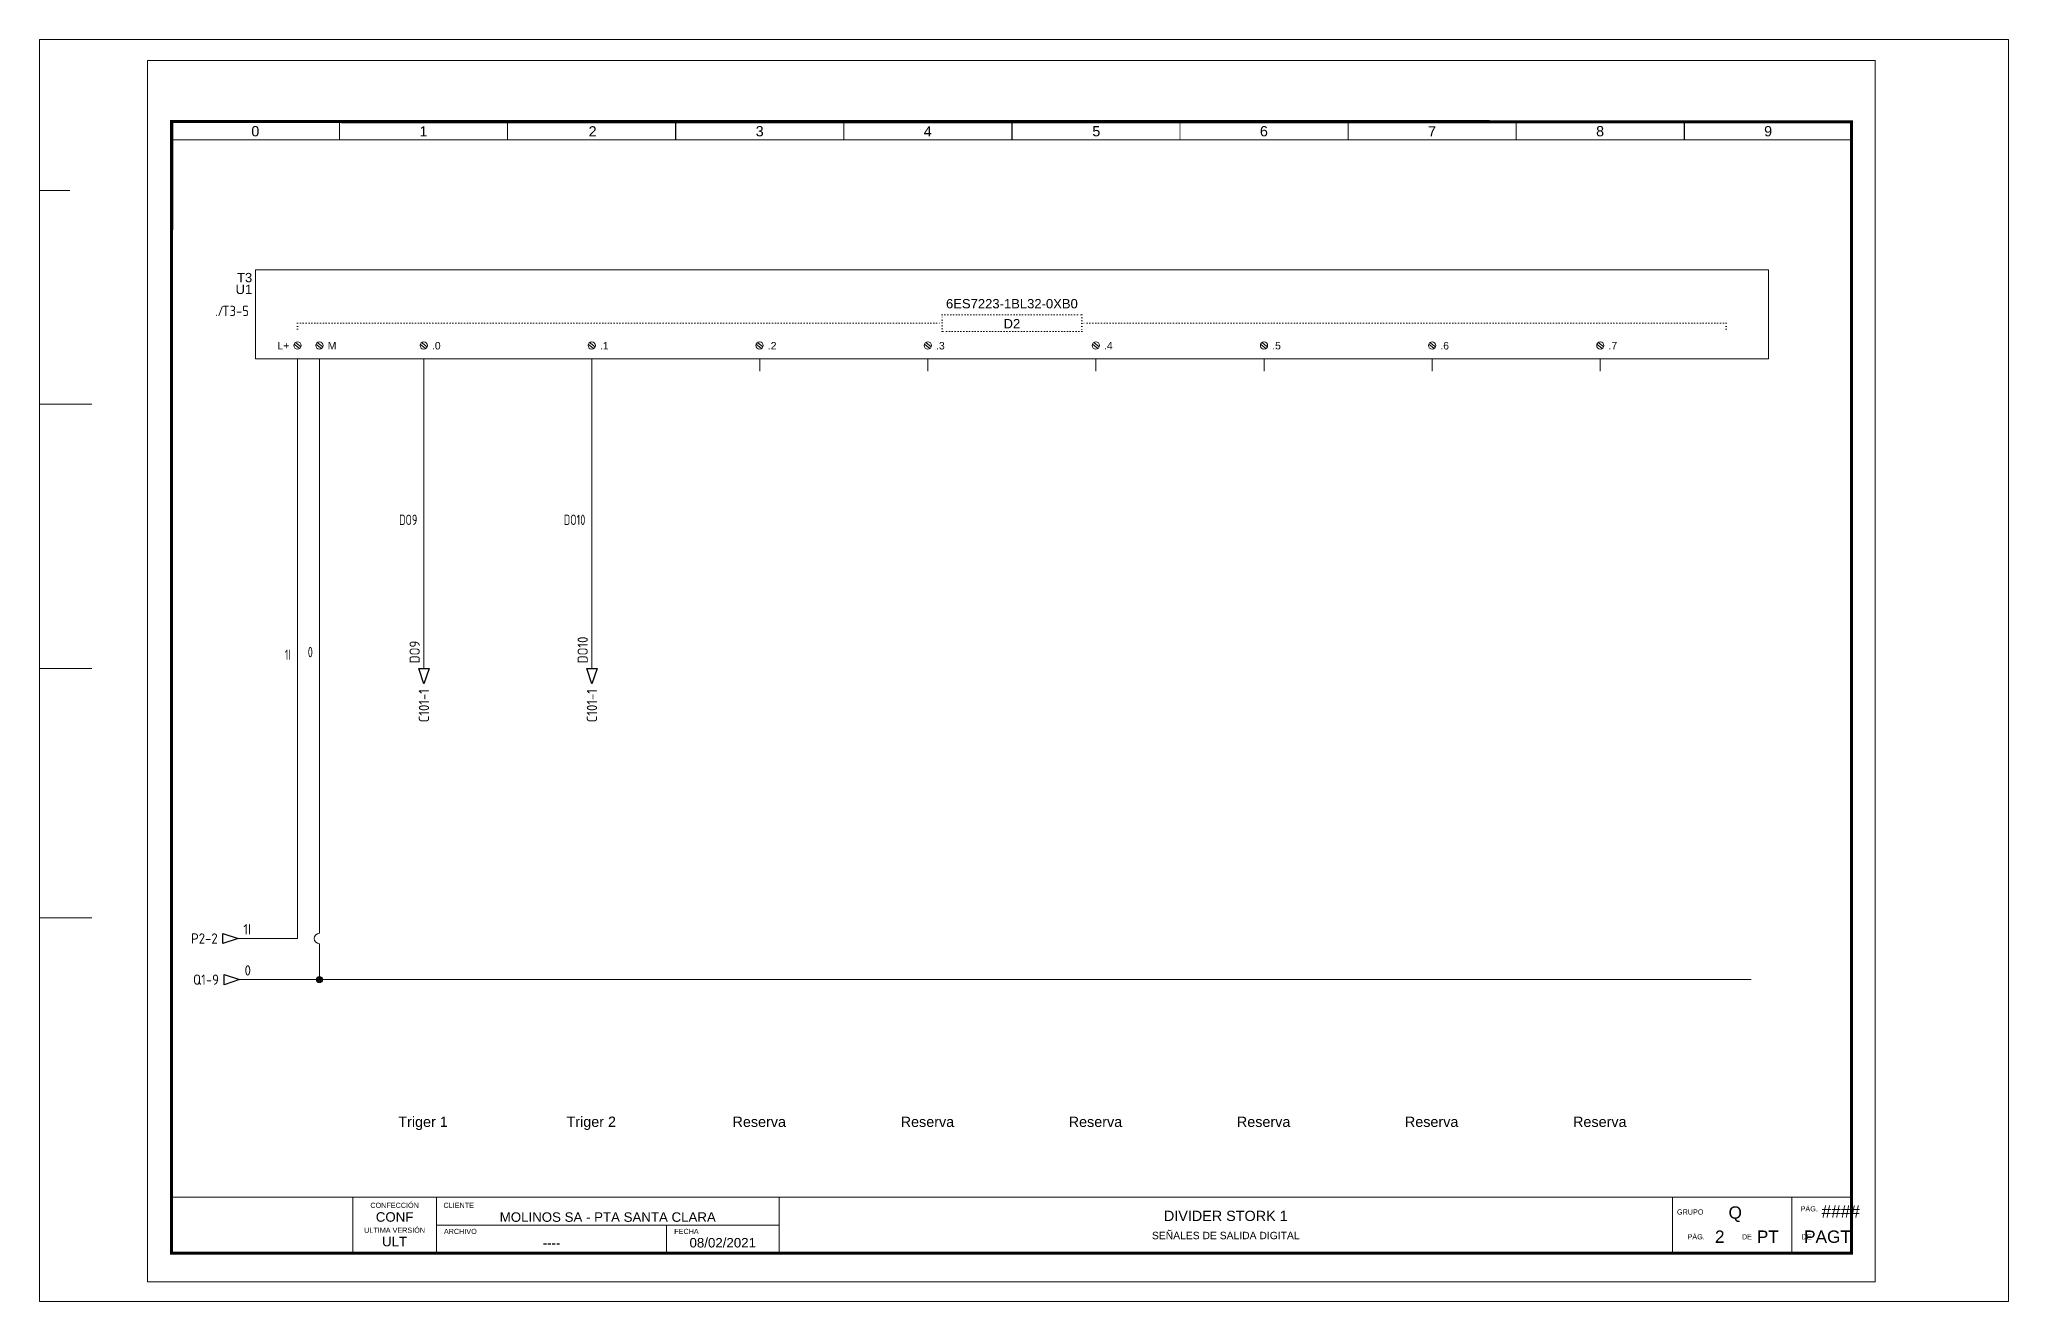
# Paper-space layout 'Layout1' of a CAD drawing. Header units: millimetres. Extents: x -26 to 453, y -5 to 302.
# The model-space entities are those that its viewports show. They can reach past a viewport. Long polylines and large blocks are cut down to what shows.
import ezdxf
from ezdxf.enums import TextEntityAlignment as Align

# ---------------------------------------------------------------- set-up
doc = ezdxf.new("R2010")
doc.units = ezdxf.units.MM
doc.linetypes.add('ACAD_ISO07W100', pattern=[3, 0, -3])
for name, color, linetype, lineweight in [('eProC - L2', 41, 'Continuous', 20), ('RED_05', 1, 'Continuous', 5), ('RED_15', 1, 'Continuous', 15), ('WHT_15', 7, 'Continuous', 15)]:
    doc.layers.add(name, color=color, linetype=linetype, lineweight=lineweight)
for name, color, linetype in [('SYMS', 7, 'Continuous'), ('TAGS', 150, 'Continuous'), ('WIREFIXED', 7, 'Continuous'), ('WIRENO', 72, 'Continuous'), ('WIREREF', 52, 'Continuous'), ('WIREREF_DEST', 52, 'Continuous'), ('XREF', 7, 'Continuous')]:
    doc.layers.add(name, color=color, linetype=linetype)
doc.styles.get("Standard").update_dxf_attribs({"font": 'arial.ttf'})
doc.styles.add('WD_IEC', font='ISOCP2.shx', dxfattribs={"width": 0.9, "height": 4})
picture_1 = doc.add_image_def('image1.jpg', size_in_pixel=(564, 174))

# ---------------------------------------------------------------- blocks, each defined once
blk = doc.blocks.new('eproc_rotulo_010')
at = {"layer": 'eProC - L2', "color": 0, "lineweight": 5, "const_width": 0.233}
for points in [[(0.12, 297.12), (420.12, 297.12), (420.12, 0.12), (0.12, 0.12), (0.12, 297.12)], [(5.9, 20.72), (414.37, 20.7)], [(49.98, 7.12), (49.98, 20.72)], [(70.35, 7.12), (70.35, 20.72)], [(153.64, 7.04), (153.64, 20.64)], [(70.35, 13.92), (153.64, 13.92)], [(126.3, 7.12), (126.3, 13.92)]]:
    blk.add_lwpolyline(points, dxfattribs=at)
at = {"layer": 'eProC - L2', "color": 0}
blk.add_lwpolyline([(420.12, 0.12), (420.12, 297.12), (0.12, 297.12), (0.12, 0.12), (420.12, 0.12)], dxfattribs=at)
at = {"layer": 'eProC - L2', "color": 0, "lineweight": 40, "const_width": 0.75}
blk.add_lwpolyline([(5.92, 7.13), (414.37, 7.11), (414.4, 282.24), (5.95, 282.27)], close=True, dxfattribs=at)
at = {"layer": 'eProC - L2', "color": 0, "lineweight": 5, "const_width": 0.233}
for points in [[(46.8, 277.83), (5.9, 277.83), (5.9, 282.27), (46.8, 282.27)], [(87.64, 277.83), (46.75, 277.83), (46.75, 282.27), (87.64, 282.27)], [(128.54, 277.83), (87.64, 277.83), (87.64, 282.26), (128.54, 282.26)], [(169.38, 277.83), (128.49, 277.83), (128.49, 282.26), (169.38, 282.26)], [(210.28, 277.82), (169.38, 277.82), (169.38, 282.26), (210.28, 282.26)], [(251.12, 277.82), (210.23, 277.82), (210.23, 282.26), (251.12, 282.26)], [(292.02, 277.82), (251.12, 277.82), (251.12, 282.25), (292.02, 282.25)], [(332.86, 277.82), (291.97, 277.82), (291.97, 282.25), (332.86, 282.25)], [(373.76, 277.83), (332.86, 277.83), (332.86, 282.27), (373.76, 282.27)], [(414.6, 277.83), (373.71, 277.83), (373.71, 282.27), (414.6, 282.27)]]:
    blk.add_lwpolyline(points, close=True, dxfattribs=at)
at = {"layer": 'eProC - L2', "color": 0, "lineweight": 0, "const_width": 0.233}
for points in [[(370.87, 7.1), (370.87, 20.7)], [(399.87, 7.1), (399.87, 20.7)]]:
    blk.add_lwpolyline(points, dxfattribs=at)
at = {"layer": 'eProC - L2', "color": 0, "lineweight": 20, "char_height": 2.5, "attachment_point": 8}
for s, insert in [('{\\fArial|b0|i0|c0|p18;0}', (26.3, 278.65)), ('{\\fArial|b0|i0|c0|p18;1}', (67.19, 278.65)), ('{\\fArial|b0|i0|c0|p18;2}', (108.3, 278.65)), ('{\\fArial|b0|i0|c0|p18;3}', (148.93, 278.65)), ('{\\fArial|b0|i0|c0|p18;4}', (189.78, 278.65)), ('{\\fArial|b0|i0|c0|p18;5}', (230.77, 278.65)), ('{\\fArial|b0|i0|c0|p18;6}', (271.52, 278.65)), ('{\\fArial|b0|i0|c0|p18;7}', (312.41, 278.65)), ('{\\fArial|b0|i0|c0|p18;8}', (353.26, 278.65)), ('{\\fArial|b0|i0|c0|p18;9}', (394.11, 278.65))]:
    blk.add_mtext(s, dxfattribs=dict(at, insert=insert))
at = {"layer": 'eProC - L2', "color": 0, "char_height": 1.2552}
for s, insert, attachment_point in [('{\\fArial|b0|i0|c0|p18;CONFECCIÓN }', (60.16, 18.11), 8), ('{\\fArial|b0|i0|c0|p18;CLIENTE}', (72.05, 18.11), 7), ('{\\fArial|b0|i0|c0|p18;GRUPO}', (371.96, 16.49), 7), ('{\\fArial|b0|i0|c0|p18;PÁG.}', (402.01, 17.26), 7), ('{\\fArial|b0|i0|c0|p18;ULTIMA VERSIÓN}', (60.16, 12.05), 8), ('{\\fArial|b0|i0|c0|p18;ARCHIVO}', (72.15, 11.76), 7), ('{\\fArial|b0|i0|c0|p18;FECHA}', (128.15, 11.76), 7), ('{\\fArial|b0|i0|c0|p18;PÁG.}', (374.51, 10.46), 7), ('{\\fArial|b0|i0|c0|p18;DE}', (387.74, 10.46), 7), ('{\\fArial|b0|i0|c0|p18;DE}', (402.24, 10.46), 7)]:
    blk.add_mtext(s, dxfattribs=dict(at, insert=insert, attachment_point=attachment_point))
at = {"layer": 'eProC - L2', "color": 0}
for tag, height, p in [('CONF', 2.31, (60.16, 14.76)), ('CLIENTE', 2.31, (111.99, 14.74)), ('DESC_1', 2.5, (262.25, 14.94)), ('ULT', 2.31, (60.16, 8.79)), ('ARCH', 2.31, (98.32, 8.46)), ('FECHA', 2.31, (139.94, 8.5)), ('DESC__2', 1.8, (262.25, 10.51))]:
    blk.add_attdef(tag, text='', height=height, dxfattribs=at).set_placement(p, align=Align.CENTER)
for tag, p in [('GR', (386.11, 17)), ('PGRAL', (411.76, 17.25)), ('PG', (382.35, 11.13)), ('PT', (394.05, 11.13)), ('PAGT', (408.55, 11.13))]:
    blk.add_attdef(tag, text='', height=3, dxfattribs=at).set_placement(p, align=Align.MIDDLE_CENTER)
at = {"layer": 'eProC - L2', "color": 0, "flags": 9}
blk.add_attdef('WD_TB', (0.12, 0.12), '', height=2.5, dxfattribs=at)
at = {"layer": 'eProC - L2', "color": 0}
image = blk.add_image(picture_1, insert=(5.9, 7.12), size_in_units=(44.08, 13.6), dxfattribs=at)
image.dxf.flags = 7
blk = doc.blocks.new('DQ32HFSiemenes')
at = {"layer": 'eProC - L2', "color": 0}
for p, q in [((0, 0), (408.5, -0.05)), ((0, -257.12), (0, 0)), ((408.48, 0), (408.48, -257.11)), ((388.31, -31.6), (20.45, -31.6)), ((20.45, -53.25), (20.45, -31.6)), ((388.31, -31.6), (388.31, -53.25)), ((31.12, -50.75), (29.81, -49.71)), ((30.13, -49.28), (31.46, -50.33)), ((36.45, -50.75), (35.14, -49.71)), ((35.46, -49.28), (36.79, -50.33)), ((61.81, -50.75), (60.51, -49.71)), ((60.83, -49.28), (62.16, -50.33)), ((102.66, -50.75), (101.35, -49.71)), ((101.67, -49.28), (103.01, -50.33)), ((143.48, -50.75), (142.17, -49.71)), ((142.49, -49.28), (143.83, -50.33)), ((184.37, -50.75), (183.07, -49.71)), ((183.39, -49.28), (184.72, -50.33)), ((225.22, -50.75), (223.91, -49.71)), ((224.23, -49.28), (225.57, -50.33)), ((266.11, -50.75), (264.81, -49.71)), ((265.13, -49.28), (266.46, -50.33)), ((306.99, -50.75), (305.68, -49.71)), ((306, -49.28), (307.33, -50.33)), ((347.88, -50.75), (346.57, -49.71)), ((346.89, -49.28), (348.23, -50.33)), ((20.45, -53.25), (388.31, -53.25)), ((30.65, -53.25), (30.65, -56.21)), ((35.98, -53.25), (35.98, -56.21)), ((61.34, -53.25), (61.34, -56.21)), ((102.19, -53.25), (102.19, -56.21)), ((143.03, -53.25), (143.03, -56.21)), ((183.93, -53.25), (183.93, -56.21)), ((224.77, -53.25), (224.77, -56.21)), ((265.67, -53.25), (265.67, -56.21)), ((306.51, -53.25), (306.51, -56.21)), ((347.41, -53.25), (347.41, -56.21)), ((408.47, -257.11), (0, -257.12))]:
    blk.add_line(p, q, dxfattribs=at)
at = {"layer": 'eProC - L2', "color": 0, "linetype": 'ACAD_ISO07W100', "ltscale": 0.2}
for p, q in [((187.36, -42.57), (221.35, -42.57)), ((187.36, -46.61), (187.36, -42.57)), ((221.35, -42.57), (221.35, -46.61)), ((30.65, -46.05), (30.65, -44.59)), ((30.65, -44.59), (187.36, -44.59)), ((221.35, -46.61), (187.36, -46.61)), ((378.03, -44.59), (221.35, -44.59)), ((378.03, -46.05), (378.03, -44.59))]:
    blk.add_line(p, q, dxfattribs=at)
at = {"layer": 'eProC - L2', "color": 0}
for centre in [(30.65, -50), (35.98, -50), (61.34, -50), (102.19, -50), (143.01, -50), (183.9, -50), (224.75, -50), (265.64, -50), (306.51, -50), (347.41, -50)]:
    blk.add_circle(centre, 0.885, dxfattribs=at)
for s, height, p in [('L+', 1.814, (25.76, -50.95)), ('M', 1.81, (38.01, -50.95)), ('.0', 1.814, (63.34, -50.96)), ('.1', 1.814, (104.18, -50.96)), ('.2', 1.814, (145, -50.96)), ('.3', 1.814, (185.9, -50.96)), ('.4', 1.814, (226.74, -50.95)), ('.5', 1.814, (267.64, -50.95)), ('.6', 1.814, (308.51, -50.96)), ('.7', 1.814, (349.41, -50.95))]:
    blk.add_text(s, height=height, dxfattribs=at).set_placement(p)
for tag, p in [('GRUPO', (19.64, -34.63)), ('MODULO', (19.64, -37.49))]:
    blk.add_attdef(tag, text='', height=2.27, dxfattribs=at).set_placement(p, align=Align.RIGHT)
for tag, p in [('MODELO', (204.35, -40.97)), ('BYTE', (204.35, -45.83))]:
    blk.add_attdef(tag, text='', height=2.27, dxfattribs=at).set_placement(p, align=Align.CENTER)
blk = doc.blocks.new('WDDOT')
for radius in [0.72, 0.449, 0.223]:
    blk.add_circle((0, 0), radius)
blk = doc.blocks.new('HA1D3')
blk.add_lwpolyline([(0, 0), (-3.75, -1.25), (-3.75, 1.25)], close=True)
at = {"style": 'WD_IEC'}
blk.add_attdef('XREF', text='', height=2.5, dxfattribs=at).set_placement((-5, 0), align=Align.MIDDLE_RIGHT)
at = {"style": 'WD_IEC', "flags": 1}
blk.add_attdef('SIGCODE', text='', height=1, dxfattribs=at).set_placement((-2.5, 1.8), align=Align.RIGHT)
at = {"style": 'WD_IEC'}
for tag, p, height, flags in [('X1TERM01', (0, 0), 0.32, 1), ('WIRENO', (1.25, 1), 2.5, 8)]:
    blk.add_attdef(tag, p, '', height=height, dxfattribs=dict(at, flags=flags))
blk.add_attdef('DESC1', text='', height=2.5, dxfattribs=at).set_placement((1.25, -1), align=Align.TOP_LEFT)
blk = doc.blocks.new('WD_WNV')
at = {"linetype": 'Continuous', "style": 'WD_IEC', "width": 0.8}
blk.add_attdef('WIRENO', text='', height=2.5, dxfattribs=at).set_placement((-1.6, 0), align=Align.MIDDLE_RIGHT)
at = {"style": 'WD_IEC', "flags": 1}
for tag, p in [('W08USER', (-1, 0.375)), ('W04USER', (-1, 0.875)), ('W05USER', (-1, 0.75)), ('W09USER', (-1, 0.25)), ('W03USER', (-1, 1)), ('W06USER', (-1, 0.625)), ('W07USER', (-1, 0.5)), ('W02USER', (-1, 1.125)), ('W01USER', (-1, 1.25)), ('W10USER', (-1, 0.125))]:
    blk.add_attdef(tag, text='', height=0.08, dxfattribs=at).set_placement(p, align=Align.CENTER)
blk = doc.blocks.new('HA1S4')
blk.add_lwpolyline([(0, -3.75), (-1.25, 0), (1.25, 0)], close=True)
at = {"style": 'WD_IEC', "flags": 8}
blk.add_attdef('WIRENO', (-1, 1.25), '', height=2.5, rotation=90, dxfattribs=at)
at = {"style": 'WD_IEC'}
blk.add_attdef('DESC1', text='', height=2.5, rotation=90, dxfattribs=at).set_placement((1, 1.25), align=Align.TOP_LEFT)
at = {"style": 'WD_IEC', "flags": 1}
blk.add_attdef('X2TERM01', (0, 0), '', height=0.32, dxfattribs=at)
blk.add_attdef('SIGCODE', text='', height=1, dxfattribs=at).set_placement((-2.5, -3.2), align=Align.RIGHT)
at = {"style": 'WD_IEC'}
blk.add_attdef('XREF', text='', height=2.5, rotation=90, dxfattribs=at).set_placement((0, -5), align=Align.MIDDLE_RIGHT)
blk = doc.blocks.new('HA2D1_REF')
at = {"insert": (0.12, 1.25), "char_height": 2.5, "attachment_point": 1, "style": 'WD_IEC'}
blk.add_mtext_dynamic_manual_height_columns('./', width=3.6033, gutter_width=12.5, heights=[0], dxfattribs=at)
at = {"style": 'WD_IEC', "flags": 8}
blk.add_attdef('SIGCODE', (0, 3), '', height=2.5, dxfattribs=at)
at = {"style": 'WD_IEC'}
blk.add_attdef('XREF', text='', height=2.5, dxfattribs=at).set_placement((1.82, 0), align=Align.MIDDLE_LEFT)
blk.add_attdef('DESC1', text='', height=2.5, dxfattribs=at).set_placement((4.5, -4.19), align=Align.MIDDLE_CENTER)

msp = doc.modelspace()

# ---------------------------------------------------------------- linework, layer by layer
at = {"layer": 'eProC - L2'}
for p, q in [((-18.78, 265.48), (-140.3, 265.48)), ((-13.42, 213.55), (-134.94, 213.55)), ((-13.42, 149.27), (-134.94, 149.27)), ((-13.42, 88.64), (-134.95, 88.64))]:
    msp.add_line(p, q, dxfattribs=at)
at = {"layer": 'RED_05'}
for p, q in [((67.29, 221.6), (67.29, 149.27)), ((108.14, 221.6), (108.14, 149.27))]:
    msp.add_line(p, q, dxfattribs=at)
at = {"layer": 'RED_15'}
for p in [(36.55, 221.62), (22.14, 83.63)]:
    msp.add_line(p, (36.55, 83.63), dxfattribs=at)
at = {"layer": 'WHT_15'}
for p, q in [((41.88, 221.62), (41.88, 84.9)), ((41.88, 82.36), (41.88, 73.63)), ((22.44, 73.63), (389.98, 73.63))]:
    msp.add_line(p, q, dxfattribs=at)
msp.add_arc((41.88, 83.63), 1.27, 90, 270, dxfattribs=at)

# ---------------------------------------------------------------- block references
at = {"layer": 'eProC - L2'}
msp.add_blockref('eproc_rotulo_010', (0, 0), dxfattribs=at).add_auto_attribs({'PAGT': 'PAGT', 'PGRAL': '####', 'PT': 'PT', 'CONF': 'CONF', 'ULT': 'ULT', 'ARCH': '----', 'GR': 'Q', 'PG': '2', 'DESC_1': 'DIVIDER STORK 1', 'DESC__2': 'SEÑALES DE SALIDA DIGITAL', 'FECHA': '08/02/2021', 'CLIENTE': 'MOLINOS SA - PTA SANTA CLARA'})
at = {"layer": 'SYMS'}
ref = msp.add_blockref('HA2D1_REF', (16.42, 236.23), dxfattribs=at)
ref.add_attrib('XREF', 'T3-5', dxfattribs={"layer": 'XREF', "height": 2.5, "style": 'WD_IEC'}).set_placement((18.25, 236.23), align=Align.MIDDLE_LEFT)
ref = msp.add_blockref('HA1S4', (67.29, 149.27), dxfattribs=at)
ref.add_attrib('XREF', 'C101-1', dxfattribs={"layer": 'XREF', "height": 2.5, "rotation": 90, "style": 'WD_IEC'}).set_placement((67.29, 144.27), align=Align.MIDDLE_RIGHT)
ref.add_attrib('WIRENO', 'DO9', (66.29, 150.52), dxfattribs={"layer": 'WIREREF', "height": 2.5, "rotation": 90, "style": 'WD_IEC', "flags": 8})
ref = msp.add_blockref('HA1S4', (108.14, 149.27), dxfattribs=at)
ref.add_attrib('XREF', 'C101-1', dxfattribs={"layer": 'XREF', "height": 2.5, "rotation": 90, "style": 'WD_IEC'}).set_placement((108.14, 144.27), align=Align.MIDDLE_RIGHT)
ref.add_attrib('WIRENO', 'DO10', (107.14, 150.52), dxfattribs={"layer": 'WIREREF', "height": 2.5, "rotation": 90, "style": 'WD_IEC', "flags": 8})
ref = msp.add_blockref('HA1D3', (22.14, 83.63), dxfattribs=at)
ref.add_attrib('XREF', 'P2-2', dxfattribs={"layer": 'XREF', "height": 2.5, "style": 'WD_IEC'}).set_placement((17.14, 83.63), align=Align.MIDDLE_RIGHT)
ref.add_attrib('WIRENO', '1I', (23.39, 84.63), dxfattribs={"layer": 'WIREREF_DEST', "height": 2.5, "style": 'WD_IEC', "flags": 8})
ref = msp.add_blockref('HA1D3', (22.44, 73.63), dxfattribs=at)
ref.add_attrib('XREF', 'Q1-9', dxfattribs={"layer": 'XREF', "height": 2.5, "style": 'WD_IEC'}).set_placement((17.44, 73.63), align=Align.MIDDLE_RIGHT)
ref.add_attrib('WIRENO', '0', (23.69, 74.63), dxfattribs={"layer": 'WIREREF_DEST', "height": 2.5, "style": 'WD_IEC', "flags": 8})
msp.add_blockref('WDDOT', (41.88, 73.63), dxfattribs=at)
at = {"layer": 'WHT_15'}
ref = msp.add_blockref('DQ32HFSiemenes', (5.9, 277.83), dxfattribs=at)
ref.add_attrib('GRUPO', 'T3', dxfattribs={"layer": 'eProC - L2', "height": 2.267}).set_placement((25.54, 243.21), align=Align.RIGHT)
ref.add_attrib('MODULO', 'U1', dxfattribs={"layer": 'eProC - L2', "height": 2.267}).set_placement((25.54, 240.34), align=Align.RIGHT)
ref.add_attrib('BYTE', 'D2', dxfattribs={"layer": 'eProC - L2', "height": 2.267}).set_placement((210.25, 232.01), align=Align.CENTER)
ref.add_attrib('MODELO', '6ES7223-1BL32-0XB0', dxfattribs={"layer": 'eProC - L2', "height": 2.2674}).set_placement((210.25, 236.86), align=Align.CENTER)
at = {"layer": 'WIREFIXED'}
ref = msp.add_blockref('WD_WNV', (67.29, 185.44), dxfattribs=at)
ref.add_attrib('WIRENOF', 'DO9', dxfattribs={"linetype": 'Continuous', "height": 2.5, "style": 'WD_IEC', "width": 0.8}).set_placement((65.69, 185.44), align=Align.MIDDLE_RIGHT)
ref = msp.add_blockref('WD_WNV', (108.14, 185.44), dxfattribs=at)
ref.add_attrib('WIRENOF', 'DO10', dxfattribs={"linetype": 'Continuous', "height": 2.5, "style": 'WD_IEC', "width": 0.8}).set_placement((106.54, 185.44), align=Align.MIDDLE_RIGHT)
at = {"layer": 'WIRENO'}
ref = msp.add_blockref('WD_WNV', (36.55, 152.63), dxfattribs=at)
ref.add_attrib('WIRENO', '1I', dxfattribs={"linetype": 'Continuous', "height": 2.5, "style": 'WD_IEC', "width": 0.8}).set_placement((34.95, 152.63), align=Align.MIDDLE_RIGHT)
ref = msp.add_blockref('WD_WNV', (41.88, 153.26), dxfattribs=at)
ref.add_attrib('WIRENO', '0', dxfattribs={"linetype": 'Continuous', "height": 2.5, "style": 'WD_IEC', "width": 0.8}).set_placement((40.28, 153.26), align=Align.MIDDLE_RIGHT)

# ---------------------------------------------------------------- texts
at = {"layer": 'TAGS', "char_height": 2.5, "attachment_point": 2}
for s, insert in [('Triger 1', (67.08, 40.31)), ('Triger 2', (107.97, 40.33)), ('Reserva', (148.82, 40.31)), ('Reserva', (189.71, 40.31)), ('Reserva', (230.56, 40.31)), ('Reserva', (271.45, 40.31)), ('Reserva', (312.3, 40.31)), ('Reserva', (353.19, 40.31))]:
    msp.add_mtext_dynamic_manual_height_columns(s, width=32.7092, gutter_width=12.5, heights=[0], dxfattribs=dict(at, insert=insert))

psp = doc.layouts.get("Layout1")

# ---------------------------------------------------------------- viewports
at = {"layer": '0'}
psp.add_viewport(center=(213.13, 148.76), size=(478.79, 306.9305), view_center_point=(213.19, 148.8), view_height=306.9305, dxfattribs=at)

doc.saveas('drawing.dxf')
